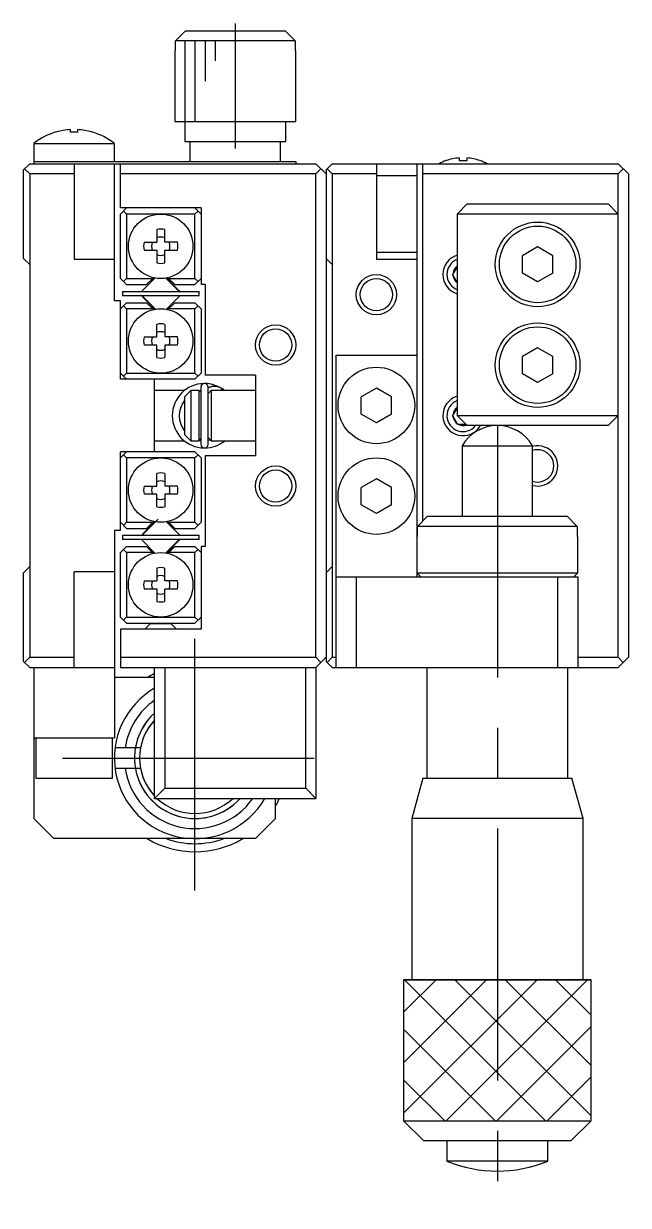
# Model space of a CAD drawing. Extents: x -5 to 371, y 36 to 269.
# Drawn here: x 43.3 to 73.3, y 137.9 to 196.6 of the extents above; entities that cross this region are included whole.
import ezdxf

# ---------------------------------------------------------------- set-up
doc = ezdxf.new("R2010")
doc.units = 0
doc.header["$LTSCALE"] = 10
doc.linetypes.add('CENTER', pattern=[2, 1.25, -0.25, 0.25, -0.25])
doc.layers.get('0').update_dxf_attribs({"linetype": 'CONTINUOUS'})
doc.layers.add('CENTER', color=1, linetype='CENTER')

msp = doc.modelspace()

# ---------------------------------------------------------------- linework, layer by layer
at = {"color": 7, "linetype": 'CONTINUOUS'}
for p, q in [((50.81264, 195.720216), (51.318062, 196.220216)), ((51.318062, 196.220216), (56.253647, 196.220216)), ((56.253647, 196.220216), (56.759068, 195.720216)), ((50.81264, 195.220216), (50.81264, 195.720216)), ((56.759068, 195.720216), (50.81264, 195.720216)), ((56.759068, 195.720216), (56.759068, 195.220216)), ((50.785854, 195.220216), (50.81264, 195.220216)), ((50.785854, 195.220216), (50.785854, 191.720216)), ((56.759068, 195.220216), (56.785854, 195.220216)), ((56.785854, 191.720216), (56.785854, 195.220216)), ((45.605854, 191.189738), (45.605854, 191.310075)), ((45.965854, 191.310075), (45.965854, 191.189738)), ((50.785854, 191.720216), (56.785854, 191.720216)), ((51.285854, 191.720216), (51.285854, 190.720216)), ((56.285854, 190.720216), (56.285854, 191.720216)), ((43.785854, 190.618215), (47.785854, 190.618215)), ((43.785854, 190.618215), (43.785854, 189.620216)), ((44.899493, 191.189738), (44.897238, 191.19436)), ((45.965854, 191.189738), (45.605854, 191.189738)), ((46.67447, 191.19436), (46.672216, 191.189738)), ((47.785854, 189.720216), (47.785854, 190.618215)), ((51.285854, 190.720216), (56.285854, 190.720216)), ((51.535854, 190.720216), (51.535854, 189.720216)), ((56.035854, 189.720216), (56.035854, 190.720216)), ((43.285854, 189.320216), (43.585854, 189.620216)), ((43.585854, 189.620216), (57.785854, 189.620216)), ((43.785854, 189.720216), (56.785854, 189.720216)), ((45.785854, 189.620216), (45.785854, 184.870216)), ((47.785854, 182.820216), (47.785854, 189.620216)), ((48.085854, 187.420216), (48.085854, 189.620216)), ((56.785854, 189.720216), (56.785854, 189.620216)), ((58.285854, 189.120216), (57.785854, 189.620216)), ((58.285854, 189.320216), (58.585854, 189.620216)), ((58.585854, 189.620216), (72.785854, 189.620216)), ((60.785854, 189.620216), (60.785854, 184.870216)), ((62.785854, 189.620216), (62.785854, 169.120216)), ((63.085854, 171.886434), (63.085854, 189.620216)), ((64.235854, 189.77128), (64.259719, 189.77128)), ((64.885854, 189.904165), (64.885854, 189.77128)), ((64.885854, 189.77128), (65.285854, 189.77128)), ((65.285854, 189.77128), (65.285854, 189.904165)), ((65.91199, 189.77128), (65.935854, 189.77128)), ((73.285854, 189.120216), (72.785854, 189.620216)), ((43.285854, 184.920216), (43.285854, 189.320216)), ((43.585854, 189.120216), (43.335854, 189.370216)), ((45.785854, 189.120216), (43.585854, 189.120216)), ((43.585854, 189.120216), (43.585854, 165.120216)), ((57.785854, 189.120216), (48.085854, 189.120216)), ((57.785854, 189.120216), (58.035854, 189.370216)), ((57.785854, 165.120216), (57.785854, 189.120216)), ((58.285854, 189.320216), (58.285854, 164.920216)), ((58.585854, 189.120216), (58.335854, 189.370216)), ((60.785854, 189.120216), (58.585854, 189.120216)), ((58.585854, 189.120216), (58.585854, 165.120216)), ((62.785854, 189.020216), (60.785854, 189.020216)), ((72.785854, 189.120216), (63.085854, 189.120216)), ((72.785854, 189.120216), (73.035854, 189.370216)), ((72.785854, 165.120216), (72.785854, 189.120216)), ((73.285854, 189.120216), (73.285854, 165.120216)), ((52.085854, 187.420216), (48.085854, 187.420216)), ((48.385854, 187.420216), (48.085854, 187.120216)), ((48.085854, 183.920216), (48.085854, 187.120216)), ((48.235854, 187.270216), (48.385854, 187.120216)), ((48.385854, 187.120216), (48.385854, 183.920216)), ((51.785854, 187.120216), (48.385854, 187.120216)), ((52.085854, 187.120216), (51.785854, 187.420216)), ((51.785854, 187.120216), (51.935854, 187.270216)), ((51.785854, 183.920216), (51.785854, 187.120216)), ((52.085854, 187.420216), (52.085854, 183.620216)), ((64.785854, 187.120216), (65.285854, 187.620216)), ((72.785854, 187.120216), (64.785854, 187.120216)), ((64.785854, 187.120216), (64.785854, 177.120216)), ((65.285854, 187.620216), (72.285854, 187.620216)), ((72.285854, 187.620216), (72.785854, 187.120216)), ((49.885854, 186.346352), (49.885854, 185.720216)), ((50.285854, 185.720216), (50.285854, 186.346352)), ((49.259719, 185.720216), (49.885854, 185.720216)), ((50.91199, 185.720216), (50.285854, 185.720216)), ((68.785854, 185.486241), (68.035854, 185.053229)), ((69.535854, 185.053229), (68.785854, 185.486241)), ((43.285854, 184.920216), (43.585854, 184.620216)), ((47.785854, 184.870216), (45.785854, 184.870216)), ((49.259719, 185.320216), (49.885854, 185.320216)), ((49.885854, 185.320216), (49.885854, 184.69408)), ((50.285854, 184.69408), (50.285854, 185.320216)), ((50.285854, 185.320216), (50.91199, 185.320216)), ((58.585854, 184.620216), (58.285854, 184.920216)), ((60.785854, 185.220216), (62.785854, 185.220216)), ((62.785854, 184.870216), (60.785854, 184.870216)), ((68.035854, 184.187203), (68.035854, 185.053229)), ((69.535854, 184.187203), (69.535854, 185.053229)), ((64.785854, 184.500601), (64.566239, 184.120216)), ((68.785854, 183.754191), (68.035854, 184.187203)), ((69.535854, 184.187203), (68.785854, 183.754191)), ((48.085854, 183.920216), (48.385854, 183.620216)), ((48.385854, 183.920216), (48.235854, 183.770216)), ((48.385854, 183.920216), (49.686806, 183.920216)), ((48.385854, 183.620216), (49.386806, 183.620216)), ((49.800792, 183.945815), (49.184293, 183.329315)), ((49.727461, 183.960872), (49.38681, 183.620212)), ((50.340728, 183.940647), (50.987415, 183.29396)), ((50.987415, 183.329315), (50.370916, 183.945815)), ((50.784903, 183.620216), (50.444247, 183.960872)), ((50.484903, 183.920216), (51.785854, 183.920216)), ((50.784903, 183.620216), (51.785854, 183.620216)), ((51.935854, 183.770216), (51.785854, 183.920216)), ((52.085854, 183.920216), (51.785854, 183.620216)), ((52.285854, 183.620216), (52.085854, 183.620216)), ((52.285854, 183.620216), (52.285854, 179.120216)), ((64.785854, 183.739831), (64.566239, 184.120216)), ((48.185854, 183.270216), (51.985854, 183.270216)), ((48.185854, 183.270216), (48.185854, 183.070216)), ((48.185854, 183.070216), (51.985854, 183.070216)), ((49.184293, 183.011117), (49.800792, 182.394618)), ((49.83098, 182.399785), (49.184294, 183.046473)), ((50.370916, 182.394618), (50.987415, 183.011117)), ((51.985854, 183.070216), (51.985854, 183.270216)), ((48.085854, 182.820216), (47.785854, 182.820216)), ((48.085854, 178.920216), (48.085854, 182.820216)), ((48.385854, 182.720216), (48.085854, 182.420216)), ((48.235854, 182.570216), (48.385854, 182.420216)), ((48.385854, 182.720216), (49.386806, 182.720216)), ((48.385854, 182.420216), (48.385854, 179.220216)), ((49.686806, 182.420216), (48.385854, 182.420216)), ((49.727462, 182.379561), (49.386806, 182.720216)), ((50.784903, 182.720216), (50.444247, 182.37956)), ((51.785854, 182.420216), (50.484903, 182.420216)), ((50.784903, 182.720216), (51.785854, 182.720216)), ((52.085854, 182.420216), (51.785854, 182.720216)), ((51.785854, 182.420216), (51.935854, 182.570216)), ((51.785854, 179.220216), (51.785854, 182.420216)), ((52.085854, 182.420216), (52.085854, 179.220216)), ((49.885854, 181.020216), (49.885854, 181.646352)), ((50.285854, 181.646352), (50.285854, 181.020216)), ((49.259719, 181.020216), (49.885854, 181.020216)), ((50.91199, 181.020216), (50.285854, 181.020216)), ((49.885854, 180.620216), (49.259719, 180.620216)), ((49.885854, 179.99408), (49.885854, 180.620216)), ((50.285854, 180.620216), (50.285854, 179.99408)), ((50.91199, 180.620216), (50.285854, 180.620216)), ((58.785854, 180.120216), (62.785854, 180.120216)), ((58.785854, 164.620216), (58.785854, 180.120216)), ((68.785854, 180.486241), (68.035854, 180.053229)), ((69.535854, 180.053229), (68.785854, 180.486241)), ((68.035854, 179.187203), (68.035854, 180.053229)), ((69.535854, 179.187203), (69.535854, 180.053229)), ((48.085854, 179.220216), (48.385854, 178.920216)), ((51.785854, 178.920216), (48.085854, 178.920216)), ((48.385854, 179.220216), (48.235854, 179.070216)), ((48.385854, 179.220216), (51.785854, 179.220216)), ((49.785854, 175.320216), (49.785854, 178.920216)), ((51.935854, 179.070216), (51.785854, 179.220216)), ((52.085854, 179.220216), (51.785854, 178.920216)), ((54.785854, 179.120216), (52.285854, 179.120216)), ((54.785854, 179.120216), (54.785854, 175.120216)), ((68.785854, 178.754191), (68.035854, 179.187203)), ((69.535854, 179.187203), (68.785854, 178.754191)), ((51.272222, 178.370216), (49.785854, 178.370216)), ((51.585854, 178.370216), (51.285854, 178.070216)), ((51.585854, 178.370216), (51.585854, 175.870216)), ((51.985854, 178.370216), (51.585854, 178.370216)), ((51.985854, 175.870216), (51.985854, 178.370216)), ((52.082854, 178.273216), (51.985854, 178.370216)), ((52.018179, 178.338112), (52.082827, 178.348993)), ((52.082854, 178.536031), (52.082854, 175.686031)), ((52.447131, 178.490868), (52.432754, 178.483198)), ((52.432854, 175.686031), (52.432854, 178.536031)), ((52.585854, 178.370216), (52.432854, 178.217216)), ((52.477226, 178.505521), (52.447131, 178.490868)), ((52.508008, 178.518655), (52.477226, 178.505521)), ((52.5394, 178.530239), (52.508008, 178.518655)), ((52.571326, 178.540244), (52.5394, 178.530239)), ((52.603706, 178.548645), (52.571326, 178.540244)), ((52.585854, 178.370216), (52.585854, 175.870216)), ((54.785854, 178.370216), (52.585854, 178.370216)), ((52.636462, 178.555422), (52.603706, 178.548645)), ((52.669511, 178.560558), (52.636462, 178.555422)), ((52.702773, 178.564042), (52.669511, 178.560558)), ((52.736166, 178.565864), (52.702773, 178.564042)), ((52.769607, 178.566019), (52.736166, 178.565864)), ((52.803015, 178.564508), (52.769607, 178.566019)), ((52.836307, 178.561334), (52.803015, 178.564508)), ((52.869402, 178.556504), (52.836307, 178.561334)), ((52.902217, 178.550031), (52.869402, 178.556504)), ((52.934671, 178.54193), (52.902217, 178.550031)), ((52.966685, 178.532221), (52.934671, 178.54193)), ((52.99818, 178.520928), (52.966685, 178.532221)), ((53.029079, 178.508077), (52.99818, 178.520928)), ((53.059303, 178.493702), (53.029079, 178.508077)), ((53.088779, 178.477836), (53.059303, 178.493702)), ((53.077698, 178.378694), (53.072782, 178.370216)), ((53.082394, 178.386916), (53.077698, 178.378694)), ((53.123011, 178.456271), (53.081611, 178.481954)), ((53.086852, 178.394848), (53.082394, 178.386916)), ((53.117408, 178.458408), (53.084468, 178.370225)), ((53.091054, 178.40246), (53.086852, 178.394848)), ((53.115945, 178.461468), (53.088779, 178.477836)), ((53.094984, 178.409721), (53.091054, 178.40246)), ((53.098626, 178.416603), (53.094984, 178.409721)), ((53.101965, 178.423078), (53.098626, 178.416603)), ((53.104989, 178.429121), (53.101965, 178.423078)), ((53.107685, 178.434708), (53.104989, 178.429121)), ((53.110044, 178.439818), (53.107685, 178.434708)), ((53.112054, 178.444429), (53.110044, 178.439818)), ((53.113709, 178.448523), (53.112054, 178.444429)), ((53.114813, 178.451529), (53.113709, 178.448523)), ((53.115661, 178.454156), (53.114813, 178.451529)), ((53.115329, 178.461651), (53.116031, 178.461407)), ((53.116253, 178.456399), (53.115661, 178.454156)), ((53.116031, 178.461407), (53.116475, 178.460757)), ((53.116587, 178.458249), (53.116253, 178.456399)), ((53.116475, 178.460757), (53.116661, 178.459703)), ((53.116661, 178.459703), (53.116587, 178.458249)), ((53.243999, 178.370275), (53.123011, 178.456271)), ((60.785854, 178.486241), (60.035854, 178.053229)), ((61.535854, 178.053229), (60.785854, 178.486241)), ((51.285854, 176.170216), (51.285854, 178.070216)), ((60.035854, 177.187203), (60.035854, 178.053229)), ((61.535854, 177.187203), (61.535854, 178.053229)), ((60.785854, 176.754191), (60.035854, 177.187203)), ((61.535854, 177.187203), (60.785854, 176.754191)), ((64.785854, 177.500601), (64.566239, 177.120216)), ((64.826046, 176.670216), (64.566239, 177.120216)), ((64.785854, 177.120216), (72.785854, 177.120216)), ((65.285854, 176.620216), (64.785854, 177.120216)), ((65.235854, 176.670216), (64.826046, 176.670216)), ((72.285854, 176.620216), (65.285854, 176.620216)), ((72.785854, 177.120216), (72.285854, 176.620216)), ((51.285854, 176.170216), (51.585854, 175.870216)), ((51.985854, 175.870216), (52.082854, 175.967216)), ((52.432854, 176.023216), (52.585854, 175.870216)), ((49.785854, 175.870216), (51.249323, 175.870216)), ((51.585854, 175.870216), (51.985854, 175.870216)), ((52.082812, 175.872871), (52.002708, 175.886968)), ((52.558499, 175.897436), (52.432873, 175.873049)), ((52.585854, 175.870216), (54.785854, 175.870216)), ((53.073504, 175.735748), (53.079669, 175.739118)), ((53.080179, 175.738321), (53.124473, 175.766673)), ((53.115945, 175.760593), (53.115329, 175.76041)), ((65.035854, 175.620216), (65.035854, 172.120216)), ((65.035854, 175.620216), (68.535854, 175.620216)), ((68.535854, 172.120216), (68.535854, 175.620216)), ((48.085854, 171.420216), (48.085854, 175.320216)), ((51.785854, 175.320216), (48.085854, 175.320216)), ((48.385854, 175.320216), (48.085854, 175.020216)), ((48.235854, 175.170216), (48.385854, 175.020216)), ((48.385854, 175.020216), (48.385854, 171.820216)), ((51.785854, 175.020216), (48.385854, 175.020216)), ((52.085854, 175.020216), (51.785854, 175.320216)), ((51.785854, 175.020216), (51.935854, 175.170216)), ((51.785854, 171.820216), (51.785854, 175.020216)), ((52.085854, 175.020216), (52.085854, 171.820216)), ((52.285854, 175.120216), (52.285854, 170.620216)), ((54.785854, 175.120216), (52.285854, 175.120216)), ((49.885854, 173.620216), (49.885854, 174.246352)), ((50.285854, 174.246352), (50.285854, 173.620216)), ((49.259719, 173.620216), (49.885854, 173.620216)), ((50.91199, 173.620216), (50.285854, 173.620216)), ((60.785854, 173.986241), (60.035854, 173.553229)), ((61.535854, 173.553229), (60.785854, 173.986241)), ((49.885854, 173.220216), (49.259719, 173.220216)), ((49.885854, 172.59408), (49.885854, 173.220216)), ((50.91199, 173.220216), (50.285854, 173.220216)), ((50.285854, 173.220216), (50.285854, 172.59408)), ((60.035854, 172.687203), (60.035854, 173.553229)), ((61.535854, 172.687203), (61.535854, 173.553229)), ((60.785854, 172.254191), (60.035854, 172.687203)), ((61.535854, 172.687203), (60.785854, 172.254191)), ((49.184293, 171.19396), (49.96211, 171.971777)), ((49.800792, 171.845815), (49.184293, 171.229315)), ((49.38681, 171.520212), (49.727461, 171.860872)), ((50.987415, 171.229315), (50.370916, 171.845815)), ((50.444247, 171.860872), (50.784903, 171.520216)), ((62.817227, 171.620216), (63.321752, 172.120216)), ((63.321752, 172.120216), (70.249956, 172.120216)), ((70.249956, 172.120216), (70.754481, 171.620216)), ((47.785854, 171.420216), (47.785854, 161.120216)), ((48.085854, 171.420216), (47.785854, 171.420216)), ((48.085854, 171.820216), (48.385854, 171.520216)), ((48.385854, 171.820216), (48.235854, 171.670216)), ((48.385854, 171.820216), (49.686806, 171.820216)), ((48.385854, 171.520216), (49.386806, 171.520216)), ((50.484903, 171.820216), (51.785854, 171.820216)), ((50.784903, 171.520216), (51.785854, 171.520216)), ((51.935854, 171.670216), (51.785854, 171.820216)), ((52.085854, 171.820216), (51.785854, 171.520216)), ((62.817227, 171.120216), (62.817227, 171.620216)), ((70.754481, 171.620216), (62.817227, 171.620216)), ((70.754481, 171.620216), (70.754481, 171.120216)), ((48.185854, 171.170216), (48.185854, 170.970216)), ((51.985854, 171.170216), (48.185854, 171.170216)), ((51.985854, 170.970216), (48.185854, 170.970216)), ((49.184293, 170.911117), (49.800792, 170.294618)), ((50.987415, 170.946472), (50.340728, 170.299785)), ((50.370916, 170.294618), (50.987415, 170.911117)), ((51.985854, 170.970216), (51.985854, 171.170216)), ((62.785854, 171.120216), (62.817227, 171.120216)), ((70.754481, 171.120216), (70.785854, 171.120216)), ((70.785854, 169.320216), (70.785854, 171.120216)), ((48.385854, 170.620216), (48.085854, 170.320216)), ((48.085854, 167.120216), (48.085854, 170.320216)), ((48.235854, 170.470216), (48.385854, 170.320216)), ((48.385854, 170.620216), (49.386806, 170.620216)), ((48.385854, 170.320216), (48.385854, 167.120216)), ((49.686806, 170.320216), (48.385854, 170.320216)), ((49.727461, 170.279561), (49.386806, 170.620216)), ((50.784903, 170.620216), (50.444247, 170.27956)), ((51.785854, 170.320216), (50.484903, 170.320216)), ((50.784903, 170.620216), (51.785854, 170.620216)), ((52.085854, 170.320216), (51.785854, 170.620216)), ((51.785854, 170.320216), (51.935854, 170.470216)), ((51.785854, 167.120216), (51.785854, 170.320216)), ((52.085854, 170.620216), (52.085854, 166.520216)), ((52.285854, 170.620216), (52.085854, 170.620216)), ((43.585854, 169.620216), (43.285854, 169.320216)), ((49.885854, 169.546352), (49.885854, 168.920216)), ((50.285854, 168.920216), (50.285854, 169.546352)), ((58.585854, 169.620216), (58.285854, 169.320216)), ((43.285854, 164.920216), (43.285854, 169.320216)), ((47.785854, 169.370216), (45.785854, 169.370216)), ((45.785854, 164.620216), (45.785854, 169.370216)), ((49.259719, 168.920216), (49.885854, 168.920216)), ((50.91199, 168.920216), (50.285854, 168.920216)), ((58.785854, 169.120216), (70.785854, 169.120216)), ((59.785854, 169.120216), (59.785854, 164.620216)), ((62.785854, 169.320216), (70.785854, 169.320216)), ((62.785854, 169.320216), (62.985854, 169.120216)), ((69.785854, 164.620216), (69.785854, 169.120216)), ((70.585854, 169.120216), (70.785854, 169.320216)), ((70.785854, 169.120216), (70.785854, 164.620216)), ((49.259719, 168.520216), (49.885854, 168.520216)), ((49.885854, 168.520216), (49.885854, 167.89408)), ((50.285854, 167.89408), (50.285854, 168.520216)), ((50.285854, 168.520216), (50.91199, 168.520216)), ((48.085854, 167.120216), (48.385854, 166.820216)), ((48.385854, 167.120216), (48.235854, 166.970216)), ((48.385854, 167.120216), (51.785854, 167.120216)), ((48.385854, 166.820216), (51.785854, 166.820216)), ((49.585854, 166.804917), (49.301153, 166.520216)), ((49.585854, 166.804917), (50.585854, 166.804917)), ((50.870555, 166.520216), (50.585854, 166.804917)), ((51.935854, 166.970216), (51.785854, 167.120216)), ((52.085854, 167.120216), (51.785854, 166.820216)), ((52.085854, 166.520216), (48.085854, 166.520216)), ((48.085854, 166.520216), (48.085854, 164.620216)), ((43.285854, 164.920216), (43.585854, 164.620216)), ((43.335854, 164.870216), (43.585854, 165.120216)), ((43.585854, 165.120216), (45.785854, 165.120216)), ((48.085854, 165.120216), (57.785854, 165.120216)), ((58.035854, 164.870216), (57.785854, 165.120216)), ((58.285854, 165.120216), (57.785854, 164.620216)), ((58.285854, 164.920216), (58.585854, 164.620216)), ((58.335854, 164.870216), (58.585854, 165.120216)), ((58.585854, 165.120216), (58.785854, 165.120216)), ((70.785854, 165.120216), (72.785854, 165.120216)), ((73.035854, 164.870216), (72.785854, 165.120216)), ((72.785854, 164.620216), (73.285854, 165.120216)), ((43.585854, 164.620216), (47.785854, 164.620216)), ((43.785854, 164.620216), (43.785854, 157.120216)), ((48.085854, 164.620216), (57.785854, 164.620216)), ((49.785854, 158.120216), (49.785854, 164.620216)), ((50.285854, 164.620216), (50.285854, 158.620216)), ((57.285854, 158.620216), (57.285854, 164.620216)), ((57.785854, 164.620216), (57.785854, 158.120216)), ((58.585854, 164.620216), (72.785854, 164.620216)), ((63.285854, 164.620216), (63.285854, 159.120216)), ((70.285854, 159.120216), (70.285854, 164.620216)), ((49.785854, 164.120216), (47.785854, 164.120216)), ((43.785854, 161.120216), (47.785854, 161.120216)), ((43.885854, 161.120216), (43.885854, 159.120216)), ((47.685854, 159.120216), (47.685854, 161.120216)), ((49.081691, 160.620216), (47.817227, 160.620216)), ((47.817227, 159.620216), (49.081691, 159.620216)), ((43.885854, 159.120216), (47.685854, 159.120216)), ((63.085854, 159.120216), (62.535854, 157.120216)), ((63.085854, 159.120216), (70.485854, 159.120216)), ((71.035854, 157.120216), (70.485854, 159.120216)), ((49.785854, 158.120216), (50.285854, 158.620216)), ((50.285854, 158.620216), (57.285854, 158.620216)), ((57.285854, 158.620216), (57.785854, 158.120216)), ((49.785854, 158.120216), (57.785854, 158.120216)), ((55.785854, 157.120216), (55.785854, 158.120216)), ((44.785854, 156.120216), (43.785854, 157.120216)), ((55.785854, 157.120216), (54.785854, 156.120216)), ((71.035854, 157.120216), (62.535854, 157.120216)), ((62.535854, 157.120216), (62.535854, 149.120216)), ((71.035854, 149.120216), (71.035854, 157.120216)), ((54.785854, 156.120216), (44.785854, 156.120216)), ((62.135854, 149.120216), (71.435854, 149.120216)), ((62.135854, 149.120216), (62.135854, 142.120216)), ((71.435854, 142.120216), (71.435854, 149.120216)), ((62.135854, 142.120216), (63.135854, 141.120216)), ((62.135854, 142.120216), (71.435854, 142.120216)), ((70.435854, 141.120216), (71.435854, 142.120216)), ((70.435854, 141.120216), (63.135854, 141.120216)), ((64.285854, 141.120216), (64.285854, 140.120216)), ((69.285854, 140.120216), (69.285854, 141.120216)), ((69.285854, 140.120216), (64.285854, 140.120216))]:
    msp.add_line(p, q, dxfattribs=at)
at = {"color": 3, "linetype": 'CONTINUOUS'}
for p, q in [((51.285854, 195.720216), (51.285854, 191.720216)), ((51.785854, 195.720216), (51.785854, 191.720216)), ((52.285854, 195.720216), (52.285854, 193.720216)), ((52.785854, 195.720216), (52.785854, 194.720216)), ((62.135854, 147.501492), (63.754578, 149.120216)), ((62.135854, 145.001492), (66.254578, 149.120216)), ((62.135854, 142.501492), (68.754578, 149.120216)), ((62.135854, 149.120216), (62.135854, 142.120216)), ((71.435854, 149.120216), (62.135854, 149.120216)), ((62.173714, 149.120216), (69.173714, 142.120216)), ((64.254578, 142.120216), (71.254578, 149.120216)), ((64.673714, 149.120216), (71.435854, 142.358076)), ((67.173714, 149.120216), (71.435854, 144.858076)), ((69.673714, 149.120216), (71.435854, 147.358076)), ((71.435854, 142.120216), (71.435854, 149.120216)), ((62.135854, 146.658076), (66.673714, 142.120216)), ((66.754578, 142.120216), (71.435854, 146.801492)), ((69.254578, 142.120216), (71.435854, 144.301492)), ((62.135854, 144.158076), (64.173714, 142.120216)), ((62.135854, 142.120216), (71.435854, 142.120216))]:
    msp.add_line(p, q, dxfattribs=at)
at = {"color": 7, "linetype": 'CONTINUOUS'}
for centre, radius in [((50.085854, 185.520216), 1.6), ((68.785854, 184.620216), 2.1), ((68.785854, 184.620216), 1.9), ((60.785854, 183.120216), 0.8), ((50.085854, 180.820216), 1.6), ((55.785854, 180.620216), 0.8), ((68.785854, 179.620216), 2.1), ((68.785854, 179.620216), 1.9), ((60.785854, 177.620216), 1.9), ((50.085854, 173.420216), 1.6), ((60.785854, 173.120216), 1.9), ((55.785854, 173.620216), 0.8), ((50.085854, 168.720216), 1.6)]:
    msp.add_circle(centre, radius, dxfattribs=at)
at = {"color": 3, "linetype": 'CONTINUOUS'}
for centre in [(60.785854, 183.120216), (55.785854, 180.620216), (55.785854, 173.620216)]:
    msp.add_circle(centre, 1, dxfattribs=at)
at = {"color": 7, "linetype": 'CONTINUOUS'}
for centre, radius, start, end in [((45.785854, 188.120216), 3.194933, 93.229709, 106.106712), ((45.785854, 188.120216), 3.194933, 73.893288, 86.770291), ((45.785854, 188.120216), 3.2, 106.122533, 128.682187), ((45.785854, 188.120216), 3.2, 51.317813, 73.877467), ((65.085854, 187.420216), 2.5, 109.876874, 118.357637), ((65.085854, 187.420216), 2.491987, 94.603352, 109.360864), ((65.085854, 187.420216), 2.491987, 70.639136, 85.396648), ((65.085854, 187.420216), 2.5, 61.642363, 70.123126), ((50.085854, 185.520216), 0.85, 76.391039, 103.608961), ((50.085854, 185.520216), 0.459295, 64.186081, 115.813919), ((50.085854, 185.520216), 0.85, 166.391039, 193.608961), ((50.085854, 185.520216), 0.459295, 154.186081, 205.813919), ((50.085854, 185.520216), 0.459295, 334.186081, 25.813919), ((50.085854, 185.520216), 0.85, 346.391039, 13.608961), ((50.085854, 185.520216), 0.459295, 244.186081, 295.813919), ((65.085854, 184.120216), 0.8, 112.024313, 247.975687), ((50.085854, 185.520216), 0.85, 256.391039, 283.608961), ((65.085854, 184.120216), 0.5, 126.869898, 175.841933), ((65.085854, 184.120216), 0.5, 184.158067, 233.130102), ((49.325714, 183.187894), 0.2, 135, 155.693883), ((49.325714, 183.152538), 0.2, 204.306116, 225), ((49.325714, 183.187894), 0.2, 216.042724, 225), ((50.845994, 183.187894), 0.2, 24.306117, 45), ((50.845994, 183.152538), 0.2, 36.042724, 45), ((50.845994, 183.152538), 0.2, 315, 335.693883), ((50.085854, 180.820216), 0.85, 76.391039, 103.608961), ((50.085854, 180.820216), 0.459295, 64.186081, 115.813919), ((50.085854, 180.820216), 0.85, 166.391039, 193.608961), ((50.085854, 180.820216), 0.459295, 154.186081, 205.813919), ((50.085854, 180.820216), 0.459295, 334.186081, 25.813919), ((50.085854, 180.820216), 0.85, 346.391039, 13.608961), ((50.085854, 180.820216), 0.459295, 244.186081, 295.813919), ((50.085854, 180.820216), 0.85, 256.391039, 283.608961), ((52.257906, 177.110985), 1.599374, 90.698469, 269.333186), ((52.257854, 178.536031), 0.175, 0, 180), ((52.256405, 177.105906), 1.604516, 59.049197, 89.27185), ((52.257597, 177.111189), 1.250174, 141.017058, 218.97238), ((65.085854, 177.120216), 0.8, 112.024313, 321.317813), ((65.085854, 177.120216), 0.5, 126.869898, 175.841933), ((65.085854, 177.120216), 0.5, 184.158067, 235.841933), ((65.085854, 177.120216), 0.5, 244.158067, 289.89591), ((66.785854, 174.588966), 2.03125, 30.510237, 149.489763), ((52.257854, 175.686031), 0.175, 180, 0), ((52.259099, 177.103952), 1.592288, 270.620564, 309.18879), ((68.785854, 174.620216), 0.8, 251.790043, 108.209957), ((50.085854, 173.420216), 0.85, 76.391039, 103.608961), ((50.085854, 173.420216), 0.85, 166.391039, 193.608961), ((50.085854, 173.420216), 0.459295, 154.186081, 205.813919), ((50.085854, 173.420216), 0.459295, 64.186081, 115.813919), ((50.085854, 173.420216), 0.459295, 334.186081, 25.813919), ((50.085854, 173.420216), 0.85, 346.391039, 13.608961), ((50.085854, 173.420216), 0.459295, 244.186081, 295.813919), ((50.085854, 173.420216), 0.85, 256.391039, 283.608961), ((49.325714, 171.087894), 0.2, 135, 155.693884), ((49.325714, 171.052538), 0.2, 204.306117, 225), ((49.325714, 171.052538), 0.2, 135, 143.957277), ((50.845994, 171.087894), 0.2, 24.306116, 45), ((50.845994, 171.052538), 0.2, 315, 335.693883), ((50.845994, 171.087894), 0.2, 315, 323.957276), ((50.085854, 168.720216), 0.85, 76.391039, 103.608961), ((50.085854, 168.720216), 0.85, 166.391039, 193.608961), ((50.085854, 168.720216), 0.459295, 154.186081, 205.813919), ((50.085854, 168.720216), 0.459295, 64.186081, 115.813919), ((50.085854, 168.720216), 0.459295, 334.186081, 25.813919), ((50.085854, 168.720216), 0.85, 346.391039, 13.608961), ((50.085854, 168.720216), 0.459295, 244.186081, 295.813919), ((50.085854, 168.720216), 0.85, 256.391039, 283.608961), ((51.785854, 160.120216), 4.65, 115.474384, 120.659262), ((51.785854, 160.120216), 4, 120, 330), ((51.785854, 160.120216), 3.5, 124.849905, 171.786785), ((51.785854, 160.120216), 3, 131.810315, 318.189685), ((51.785854, 160.120216), 2.75, 136.658242, 169.524314), ((51.785854, 160.120216), 3.5, 188.213206, 325.150095), ((51.785854, 160.120216), 2.75, 190.475677, 223.341758), ((51.785854, 160.120216), 2.75, 226.658242, 313.341758), ((51.785854, 160.120216), 4.65, 329.340738, 334.525616), ((51.785854, 160.120216), 4.65, 239.340738, 300.659262), ((51.785854, 160.120216), 4.25, 250.250077, 289.749923), ((66.785854, 146.120216), 6.5, 247.380135, 292.619865)]:
    msp.add_arc(centre, radius, start, end, dxfattribs=at)
at = {"color": 3, "linetype": 'CONTINUOUS'}
for centre, radius, start, end in [((65.085854, 184.120216), 1, 107.457603, 252.542397), ((65.085854, 177.120216), 1, 107.457603, 330), ((68.785854, 174.620216), 1, 255.522488, 104.477512), ((51.785854, 160.120216), 3, 131.810315, 170.405928), ((51.785854, 160.120216), 3, 189.594064, 318.189685)]:
    msp.add_arc(centre, radius, start, end, dxfattribs=at)
at = {"color": 4, "linetype": 'CONTINUOUS'}
for start, end in [(136.658242, 223.341758), (226.658242, 313.34176)]:
    msp.add_arc((51.785854, 160.120216), 2.75, start, end, dxfattribs=at)
at = {"layer": 'CENTER', "color": 1, "linetype": 'CENTER'}
for p, q in [((53.785854, 196.570216), (53.785854, 190.370216)), ((66.785854, 176.620216), (66.785854, 137.920216)), ((51.785854, 153.540216), (51.785854, 166.700216)), ((45.205854, 160.120216), (58.365854, 160.120216))]:
    msp.add_line(p, q, dxfattribs=at)

doc.saveas('drawing.dxf')
